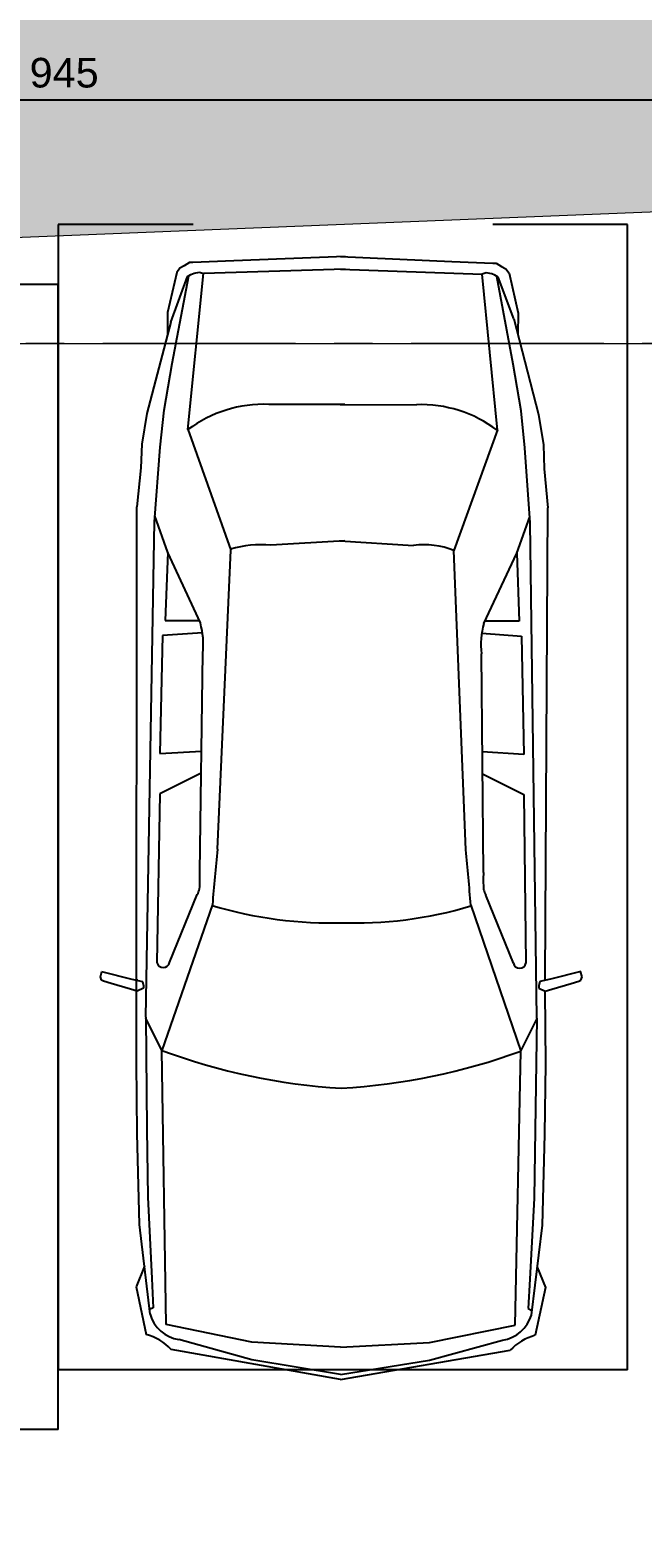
# Model space of a CAD drawing. Header units: centimetres. Extents: x 60496 to 66049, y -55119 to -48212.
# Drawn here: x 65181 to 65439, y -54590 to -53965 of the extents above; entities that cross this region are included whole.
import ezdxf

# ---------------------------------------------------------------- set-up
doc = ezdxf.new("R2010")
doc.units = ezdxf.units.CM
doc.header["$LTSCALE"] = 50
doc.header["$MEASUREMENT"] = 0
doc.linetypes.add('AXES', pattern=[2, 1.25, -0.25, 0.25, -0.25])
doc.layers.get('0').update_dxf_attribs({"color": 8})
for name, color, linetype in [('AXES', 10, 'AXES'), ('COTE 50ème', 1, 'Continuous'), ('FINI', 251, 'Continuous')]:
    doc.layers.add(name, color=color, linetype=linetype)
for name, color, linetype, lineweight in [('BETON HACHURE', 253, 'Continuous', 13), ('EXISTANT COUPE', 251, 'Continuous', 40), ('MACONNERIE COUPE', 7, 'Continuous', 30)]:
    doc.layers.add(name, color=color, linetype=linetype, lineweight=lineweight)
doc.layers.add('New_2D Drafting - General_Pen_No__4', color=252, linetype='Continuous', lineweight=13, true_color=0x696969)
doc.styles.add('RS_TXT_100', font='arial.ttf', dxfattribs={"height": 25})
doc.styles.add('RS_TXT_50', font='arial.ttf', dxfattribs={"height": 12.5})
doc.dimstyles.new('RS_100CM_LINEAIRE', dxfattribs={"dimscale": 10, "dimtxt": 25, "dimasz": 1.5, "dimexe": 1, "dimexo": 2.5, "dimgap": 1, "dimtad": 1, "dimdec": 1, "dimrnd": 0.5, "dimdsep": 46, "dimtxsty": 'RS_TXT_100', "dimblk1": 'ARCHTICK', "dimblk2": 'ARCHTICK', "dimsah": 1, "dimcen": 2.5, "dimdle": 1, "dimclrt": 4, "dimadec": 0, "dimazin": 2, "dimtfac": 1, "dimtdec": 1, "dimtix": 1, "dimtmove": 2, "dimatfit": 3, "dimfxl": 1, "dimtolj": 1, "dimtzin": 0, "dimarcsym": 0})
doc.dimstyles.new('RS_50CM_LINEAIRE', dxfattribs={"dimscale": 5, "dimtxt": 12.5, "dimasz": 1.5, "dimexe": 1, "dimexo": 2.5, "dimgap": 1, "dimtad": 1, "dimdec": 1, "dimrnd": 0.5, "dimdsep": 46, "dimtxsty": 'RS_TXT_50', "dimblk1": 'ARCHTICK', "dimblk2": 'ARCHTICK', "dimsah": 1, "dimcen": 2.5, "dimdle": 1, "dimclrt": 4, "dimadec": 0, "dimazin": 2, "dimtfac": 1, "dimtdec": 1, "dimtix": 1, "dimtmove": 2, "dimatfit": 3, "dimfxl": 1, "dimtolj": 1, "dimtzin": 0, "dimarcsym": 0})

# ---------------------------------------------------------------- blocks, each defined once
blk = doc.blocks.new('_ArchTick')
at = {"color": 0, "linetype": 'ByBlock', "const_width": 0.15}
blk.add_lwpolyline([(-0.5, -0.5), (0.5, 0.5)], dxfattribs=at)
blk = doc.blocks.new('*D151')
at = {"layer": 'AXES', "color": 0, "linetype": 'Continuous', "lineweight": -2, "ltscale": 0.5, "transparency": 16777216}
for p, q in [((75343.39486977382, -45139.73147724155), (75343.39486977382, -44444.73150440456)), ((74583.44951201958, -44454.73150440456), (75353.39486977382, -44454.73150440456)), ((74583.44951201958, -45129.73147724155), (75353.39486977382, -45129.73147724155))]:
    blk.add_line(p, q, dxfattribs=at)
at = {"layer": 'Defpoints', "color": 0, "linetype": 'Continuous', "ltscale": 0.5, "transparency": 16777216}
for p in [(74558.44951201958, -44454.73150440456), (75343.39486977382, -44454.73150440456), (74558.44951201958, -45129.73147724155)]:
    blk.add_point(p, dxfattribs=at)
at = {"layer": 'AXES', "color": 0, "linetype": 'Continuous', "lineweight": -2, "ltscale": 0.5, "transparency": 16777216, "xscale": 15, "yscale": 15, "zscale": 15}
for p, rotation in [((75343.39486977382, -44454.73150440456), 90), ((75343.39486977382, -45129.73147724155), 270)]:
    blk.add_blockref('_ArchTick', p, dxfattribs=dict(at, rotation=rotation))
at = {"layer": 'AXES', "color": 4, "linetype": 'Continuous', "lineweight": 5, "ltscale": 0.5, "transparency": 16777216, "insert": (75320.6305450808, -44792.23149082305), "char_height": 25, "attachment_point": 5, "rotation": 90, "style": 'RS_TXT_100'}
blk.add_mtext('\\A1;675', dxfattribs=at)
blk = doc.blocks.new('*D979')
at = {"layer": 'COTE 50ème', "color": 0, "lineweight": -2, "ltscale": 0.5, "transparency": 16777216}
for p, q in [((64717.95453184991, -53994.51134071965), (65672.87113614069, -53994.51134071965)), ((64722.95453184991, -54059.86232274522), (64722.95453184991, -53989.51134071965)), ((65667.87113614069, -54084.8623173808), (65667.87113614069, -53989.51134071965))]:
    blk.add_line(p, q, dxfattribs=at)
at = {"layer": 'Defpoints', "color": 0, "ltscale": 0.5, "transparency": 16777216}
for p in [(65667.87113614069, -53994.51134071965), (64722.95453184991, -54072.36232274522), (65667.87113614069, -54097.3623173808)]:
    blk.add_point(p, dxfattribs=at)
at = {"layer": 'COTE 50ème', "color": 0, "lineweight": -2, "ltscale": 0.5, "transparency": 16777216, "xscale": 7.5, "yscale": 7.5, "zscale": 7.5, "rotation": 180}
blk.add_blockref('_ArchTick', (64722.95453184991, -53994.51134071965), dxfattribs=at)
at = {"layer": 'COTE 50ème', "color": 0, "lineweight": -2, "ltscale": 0.5, "transparency": 16777216, "xscale": 7.5, "yscale": 7.5, "zscale": 7.5}
blk.add_blockref('_ArchTick', (65667.87113614069, -53994.51134071965), dxfattribs=at)
at = {"layer": 'COTE 50ème', "color": 4, "ltscale": 0.5, "transparency": 16777216, "insert": (65195.4128339953, -53983.12917837313), "char_height": 12.5, "attachment_point": 5, "style": 'RS_TXT_50'}
blk.add_mtext('\\A1;945', dxfattribs=at)
blk = doc.blocks.new('*D925')
at = {"layer": 'COTE 50ème', "color": 0, "lineweight": -2, "ltscale": 0.5, "transparency": 16777216}
for p, q in [((60878.65929240394, -54276.36754719869), (60871.88937420589, -54348.84266303948)), ((65690.38200573057, -54793.91746539495), (60867.37607300158, -54343.39930816962)), ((65691.70856905877, -54725.95565075847), (65684.93865086071, -54798.43076659926))]:
    blk.add_line(p, q, dxfattribs=at)
at = {"layer": 'Defpoints', "color": 0, "ltscale": 0.5, "transparency": 16777216}
for p in [(60879.82185948587, -54263.92172710598), (60872.35440103866, -54343.86433500239), (65692.87113614069, -54713.50983066576)]:
    blk.add_point(p, dxfattribs=at)
at = {"layer": 'COTE 50ème', "color": 0, "lineweight": -2, "ltscale": 0.5, "transparency": 16777216, "xscale": 7.5, "yscale": 7.5, "zscale": 7.5}
for p, rotation in [((60872.35440103866, -54343.86433500239), 174.6634725925406), ((65685.4036776935, -54793.45243856218), 354.6634725925406)]:
    blk.add_blockref('_ArchTick', p, dxfattribs=dict(at, rotation=rotation))
at = {"layer": 'COTE 50ème', "color": 4, "ltscale": 0.5, "transparency": 16777216, "insert": (63279.93803805722, -54557.32131437314), "char_height": 12.5, "attachment_point": 5, "rotation": 354.6634725925406, "style": 'RS_TXT_50'}
blk.add_mtext('\\A1;4834', dxfattribs=at)
blk = doc.blocks.new('A$Ce9568e5d')
at = {"layer": 'AXES', "lineweight": 5, "ltscale": 1.3}
blk.add_line((3195.000211652863, -3234.999999999942), (-1984.999788347151, -3234.999999999942), dxfattribs=at)
at = {"layer": 'AXES', "linetype": 'Continuous', "lineweight": 5, "ltscale": 0.5}
dim = blk.add_linear_dim(base=(3179.945569407108, -2560.000027162954), p1=(2395.000211652863, -3234.999999999942), p2=(2395.000211652863, -2560.000027162954), angle=270, dimstyle='RS_100CM_LINEAIRE', dxfattribs=at)
dim.commit()
dim.dimension.update_dxf_attribs({"geometry": '*D151', "text_midpoint": (3157.181244714084, -2897.500013581441), "insert": (-72163.44930036672, 41894.73147724161)})

msp = doc.modelspace()

# ---------------------------------------------------------------- hatches: boundary and pattern name
at = {"layer": 'BETON HACHURE', "transparency": 33554585}
h = msp.add_hatch(dxfattribs=at)
h.set_pattern_fill('ANSI37', color=256, scale=50, angle=270, style=0)
h.set_pattern_definition([(315, (-1160.485528566322, 19655.39304804563), (4.419417382415923, 4.419417382415921), []), (45, (-1160.485528566322, 19655.39304804563), (-4.41941738241592, 4.419417382415923), [])])
h.paths.add_polyline_path([(62772.95432019554, -51847.21800907419), (62797.95432019554, -51847.21800907419), (62797.95432019554, -52172.21800907419), (62772.95432019554, -52172.21800907417)], flags=0)
h.paths.add_polyline_path([(62772.95432019554, -51847.21800907419), (62797.95432019554, -51847.21800907419), (62797.95432019554, -52172.21800907419), (62772.95432019554, -52172.21800907417)], flags=0)
h.paths.add_polyline_path([(64952.95432019551, -51987.36232274516), (64952.95432019551, -52037.36231738077), (65032.95432019551, -52037.36231738077), (65032.95432019551, -51987.36232274516)], flags=0)
h.paths.add_polyline_path([(64572.95225443787, -51987.36232274525), (64572.95225443787, -52037.36231738086), (64652.95225443787, -52037.36231738086), (64652.95225443787, -51987.36232274525)], flags=0)
edge = h.paths.add_edge_path(flags=0)
edge.add_arc((64612.9522544379, -50672.36229558228), 40, 0, 360)
edge = h.paths.add_edge_path(flags=0)
edge.add_arc((64612.95225443787, -49997.36232274529), 40, 0, 360)
edge = h.paths.add_edge_path(flags=0)
edge.add_arc((64612.95225443786, -51272.3623323497), 40, 0, 360)
h.paths.add_polyline_path([(65692.87113614069, -49527.22052557723), (61269.11017409691, -49527.21800907417), (60879.82185948436, -54263.92172710598), (65445.45432019557, -54713.50983066576), (65692.87113614069, -54713.50983066575)])
edge = h.paths.add_edge_path(flags=0)
edge.add_arc((64612.95225443786, -51272.3623323497), 40, 0, 360)
h.paths.add_polyline_path([(63397.95432019554, -49552.21800907419), (63397.95432019554, -49972.36232274529), (63422.95432019554, -49972.36232274529), (63422.95432019554, -49552.21800907419), (64992.96098447277, -49552.21800907419), (64992.94765591834, -51312.3623323497), (65032.95432019557, -51312.3623323497), (65032.95432019557, -49552.21800907419), (65667.87113613918, -49552.2205255772), (65667.87113613918, -53452.21801443858), (65032.95432019554, -53452.21801443858), (65032.95432019551, -52057.36232274522), (64992.95432019551, -52057.36232274522), (64992.95432019557, -53477.21801443858), (65667.87113614069, -53477.21801443858), (65667.87113614069, -54685.93448648408), (65459.17891711568, -54688.50983066576), (64660.4545318484, -54610.07239253733), (64660.4545318484, -54122.36232274522), (64635.4545318484, -54122.36232274522), (64635.4545318484, -54607.61730791818), (63330.45451773574, -54479.46188941262), (63330.45451773574, -54122.36232274525), (63305.45451773574, -54122.36232274525), (63305.45451773574, -54477.00680479346), (62117.9545318484, -54360.39028676845), (62117.9545318484, -54122.36232274525), (62067.95432019555, -54122.36232274525), (62067.95432019555, -54355.4800967451), (60906.75330816861, -54241.44622697061), (61082.14403878348, -52107.36232274523), (61287.9545318484, -52107.36232274523), (61287.9545318484, -52057.36232274523), (61086.25332281998, -52057.36232274523), (61088.10249665588, -52037.36231738086), (61287.95432019554, -52037.36231738087), (61287.95432019554, -51987.36231738089), (61092.00629798793, -51987.36231738087), (61148.71429871654, -51297.36231738086), (61287.95432019554, -51297.36231738086), (61287.95432019554, -51247.36231738086), (61152.82356036329, -51247.36231738086), (61198.02558271807, -50697.36228061344), (61287.95432019554, -50697.36228061344), (61287.95432019554, -50647.36228061344), (61202.13485720289, -50647.36228061344), (61292.13984583213, -49552.21800907419), (62070.45432019554, -49552.21800907419), (62070.45432019554, -49972.36231738084), (62095.45432019554, -49972.36231738084), (62095.45432019554, -49552.21800907417)], flags=16)
h.paths.add_polyline_path([(64572.95225443786, -51232.3623323497), (64572.95225443786, -51312.3623323497), (64652.95225443786, -51312.3623323497), (64652.95225443786, -51232.36233234969)], flags=0)
at = {"layer": 'New_2D Drafting - General_Pen_No__4', "linetype": 'Continuous', "lineweight": 0, "true_color": 0xc7c8ca, "transparency": 33554546}
h = msp.add_hatch(color=9, dxfattribs=at)
edge = h.paths.add_edge_path()
edge.add_line((64367.95453184842, -51124.86232486529), (64367.9545318484, -50634.86230916377))
edge.add_arc((63907.9545318484, -50634.86230916379), 460, 1.812528970472983e-12, 90)
edge.add_line((63907.9545318484, -50174.86230916379), (62122.9545318484, -50174.86230916379))
edge.add_arc((62122.9545318484, -50634.86230916379), 460, 90, 180)
edge.add_line((61662.9545318484, -50634.86230916379), (61662.9545318484, -53323.5427149848))
edge.add_arc((62122.95453184839, -53323.5427149848), 459.9999999999927, 180, 266.9195392647234)
edge.add_line((62098.23492103581, -53782.8780400375), (64199.35640634838, -53895.95208976563))
edge.add_line((64199.35640634838, -53895.95208976563), (64906.09520128202, -53933.9859770024))
edge.add_arc((64899.76078504779, -54067.75852246494), 133.9224355683385, 4.0359442026216925, 87.28894730898242, ccw=False)
edge.add_line((65033.35110537827, -54058.33275657803), (65587.47435095662, -54035.81042810474))
edge.add_arc((64922.40567935543, -54349.92616601442), 735.5168487178961, 25.28163388761817, 89.9874877378931)
edge.add_line((64922.56630164909, -53614.40933483488), (64699.1461323168, -53602.38574480721))
edge.add_arc((64717.95453184842, -53252.89147574538), 350.0000000000014, 180.0000000000012, 266.91953926467477, ccw=False)
edge.add_line((64367.95453184842, -53252.89147574539), (64367.95453184842, -52144.8623248653))
edge.add_arc((64717.95453184842, -52144.8623248653), 350, 90, 180, ccw=False)
edge.add_line((64717.95453184842, -51794.8623248653), (64722.95431625476, -51794.8623248653))
edge.add_arc((64722.95431625476, -52144.86232486529), 349.9999999999927, 6.150640177011724, 89.9999999999988, ccw=False)
edge.add_line((65070.93958870316, -52107.36232274522), (65667.8711431623, -52107.36232807994))
edge.add_line((65667.8711431623, -52107.36232807994), (65667.87112911606, -49527.22038916923))
edge.add_line((65667.87112911606, -49527.22038916923), (65072.95430390976, -49527.22039164184))
edge.add_line((65072.95430390976, -49527.22039164184), (65072.95431625476, -51124.86232216083))
edge.add_arc((64722.95431625476, -51124.86232486527), 350, -90, 4.4272348986851284e-07, ccw=False)
edge.add_line((64722.95431625476, -51474.86232486527), (64717.9545318484, -51474.86232486527))
edge.add_arc((64717.95453184841, -51124.86232486528), 349.9999999999927, 180.0000000000012, 269.9999999999988, ccw=False)
edge = h.paths.add_edge_path(flags=16)
edge.add_arc((63697.9545318484, -53197.99910920278), 350, -93.08046073527032, 0, ccw=False)
edge.add_line((63679.14613231712, -53547.49337826463), (62314.14613231712, -53474.0344759796))
edge.add_arc((62332.95453184839, -53124.54020691776), 349.9999999999976, 180.0000000000012, 266.9195392647308, ccw=False)
edge.add_line((61982.9545318484, -53124.54020691777), (61982.9545318484, -50844.86230916379))
edge.add_arc((62332.9545318484, -50844.86230916379), 350, 90, 180, ccw=False)
edge.add_line((62332.9545318484, -50494.86230916379), (63697.9545318484, -50494.86230916379))
edge.add_arc((63697.9545318484, -50844.86230916379), 350, 0, 90, ccw=False)
edge.add_line((64047.9545318484, -50844.86230916379), (64047.9545318484, -53197.99910920278))

# ---------------------------------------------------------------- linework, layer by layer
at = {"layer": 'EXISTANT COUPE', "lineweight": 5}
msp.add_lwpolyline([(61662.9545318484, -50634.86230916379), (61662.9545318484, -53323.5427149848, 0.3985526464150619), (62098.23492103581, -53782.8780400375), (64199.35640634838, -53895.95208976563), (64906.09520128202, -53933.9859770024, -0.380129029932193), (65033.35110537827, -54058.33275657803), (65587.47435095662, -54035.81042810474, 0.2900814467047665), (64922.56630164909, -53614.40933483488), (64699.1461323168, -53602.38574480721, -0.3985526464148174), (64367.95453184842, -53252.89147574539), (64367.95453184842, -52144.8623248653, -0.4142135623730951), (64717.95453184842, -51794.8623248653), (64722.95431625476, -51794.8623248653, -0.3831100803969072), (65070.93958870316, -52107.36232274522), (65627.87113389964, -52107.36232807994), (65627.8711198534, -49527.22038916923)], format="xyb", dxfattribs=at)
at = {"layer": 'FINI'}
for p, q in [((65249.79642544093, -54047.07159234138), (65192.95432019563, -54047.07159234138)), ((65192.95432019563, -54047.07159234138), (65192.95432019558, -54530.22948692655)), ((65432.95432019558, -54047.07159234141), (65376.11221495028, -54047.07159234141)), ((65432.95432019554, -54530.22948692655), (65432.95432019558, -54047.07159234141)), ((65248.31475754353, -54063.12582243118), (65246.04364597243, -54064.52231520097)), ((65249.68621394718, -54063.11089901527), (65248.31475754353, -54063.12582243118)), ((65266.9675856531, -54062.47665481863), (65249.68621394718, -54063.11089901527)), ((65313.9344917924, -54060.65691354196), (65266.9675856531, -54062.47665481863)), ((65311.97431074511, -54060.65285703432), (65358.93344734055, -54062.66697408771)), ((65358.93344734055, -54062.66697408771), (65376.21188185725, -54063.37273826948)), ((65376.21188185725, -54063.37273826948), (65377.5834288483, -54063.39333820913)), ((65377.5834288483, -54063.39333820913), (65379.8485765767, -54064.79921856619)), ((65242.87320882399, -54067.30004944938), (65238.94223465027, -54084.26082037287)), ((65240.35846027915, -54088.36076024207), (65247.46484652208, -54069.0791332307)), ((65241.00436518309, -54105.72899442844), (65247.98857313787, -54068.72169165421)), ((65244.2247679127, -54065.45629774948), (65242.87320882399, -54067.30004944938)), ((65246.04364597243, -54064.52231520097), (65244.2247679127, -54065.45629774948)), ((65247.46484652208, -54069.0791332307), (65248.82651890058, -54068.14979601349)), ((65247.5120525595, -54133.52620884753), (65254.22669774071, -54067.75442812601)), ((65248.82651890058, -54068.14979601349), (65250.19316516479, -54067.67766586636)), ((65250.19316516479, -54067.67766586636), (65252.47406043555, -54067.19591545447)), ((65252.47406043555, -54067.19591545447), (65254.22669774071, -54067.75442812601)), ((65313.92353285439, -54065.95247916924), (65254.22669774071, -54067.75442812601)), ((65311.96335180705, -54065.94842266155), (65371.6522175272, -54067.99743502756)), ((65373.40715144506, -54067.44618111898), (65371.6522175272, -54067.99743502756)), ((65378.09474725462, -54133.7964439386), (65371.6522175272, -54067.99743502756)), ((65375.68619772079, -54067.93736812755), (65373.40715144506, -54067.44618111898)), ((65377.05087818293, -54068.41515063407), (65375.68619772079, -54067.93736812755)), ((65378.4085280154, -54069.35011536794), (65377.05087818293, -54068.41515063407)), ((65384.71742824692, -54106.0264022341), (65377.88627441425, -54068.99045920707)), ((65385.00549750228, -54086.82539334852), (65378.4085280154, -54069.35011536794)), ((65379.8485765767, -54064.79921856619), (65381.66357375751, -54065.74072125828)), ((65381.66357375751, -54065.74072125828), (65383.00765463288, -54067.59005146543)), ((65383.00765463288, -54067.59005146543), (65386.86839595769, -54084.56694699833)), ((65192.95432019561, -54072.36232274528), (65136.11221495031, -54072.36232274528)), ((65192.95432019557, -54555.52021733041), (65192.95432019561, -54072.36232274528)), ((65240.35846027915, -54088.36076024207), (65230.2602224654, -54126.87858689061)), ((65238.94223465027, -54084.26082037287), (65239.04123964807, -54093.38504923575)), ((65385.00549750228, -54086.82539334852), (65395.37377892662, -54127.22028206754)), ((65386.86839595769, -54084.56694699833), (65386.7336144913, -54093.5581477402)), ((65237.56028045539, -54125.42770428755), (65241.00436518309, -54105.72899442844)), ((65388.07978815769, -54125.73919772828), (65384.71742824692, -54106.0264022341)), ((65235.90041820715, -54140.99198244201), (65237.56028045539, -54125.42770428755)), ((65313.80539074315, -54123.04097639397), (65281.69404275986, -54122.9745233845)), ((65311.84520969584, -54123.0369198863), (65343.95672213427, -54123.10337323608)), ((65389.67521765339, -54141.31021256454), (65388.07978815769, -54125.73919772828)), ((65230.2602224654, -54126.87858689061), (65228.11330596088, -54139.70492612279)), ((65395.37377892662, -54127.22028206754), (65397.46758983564, -54140.05539729688)), ((65247.52632189513, -54133.3857902631), (65265.65436586236, -54184.4691563221)), ((65378.08089440933, -54133.65596715658), (65359.74174191078, -54184.663865971)), ((65228.11330596088, -54139.70492612279), (65227.76537123558, -54149.7681259673)), ((65233.49991692857, -54172.56779699962), (65235.90041820715, -54140.99198244201)), ((65391.94500943716, -54172.89569208637), (65389.67521765339, -54141.31021256454)), ((65397.46758983564, -54140.05539729688), (65397.77403587791, -54150.11995135332)), ((65227.76537123558, -54149.7681259673), (65226.11545746763, -54166.24681826337)), ((65397.77403587791, -54150.11995135332), (65399.35573196136, -54166.60533132259)), ((65225.91980609437, -54400.8150627006), (65226.11545746763, -54166.24681826337)), ((65239.13158987377, -54185.47503069212), (65233.69026325835, -54170.06401277531)), ((65398.20126627089, -54365.49972095882), (65399.35573196136, -54166.60533132259)), ((65229.82590835856, -54381.56825642157), (65233.49991692857, -54172.56779699962)), ((65386.26012751815, -54185.77950667083), (65391.76502350083, -54170.39108352643)), ((65394.75412034892, -54381.90956803632), (65391.94500943716, -54172.89569208637)), ((65313.70213750064, -54180.56400594849), (65282.63186211632, -54182.3827659871)), ((65311.71038036038, -54180.55988409548), (65342.77302642084, -54182.5072254574)), ((65239.13158987377, -54185.47503069212), (65238.01155810026, -54214.11526595047)), ((65252.860789611, -54215.2067578538), (65239.13158987377, -54185.47503069212)), ((65260.08900540751, -54310.69631801435), (65265.65436586236, -54184.4691563221)), ((65364.78461391688, -54310.91298092948), (65359.74174191078, -54184.663865971)), ((65372.40798892247, -54215.45415547697), (65386.26012751815, -54185.77950667083)), ((65386.26012751815, -54185.77950667083), (65387.26161114076, -54214.42380339946)), ((65238.01155810026, -54214.11526595047), (65252.24478522493, -54214.14472098229)), ((65253.71471309048, -54219.31441503295), (65236.93746463867, -54220.47794524889)), ((65371.53710597593, -54219.55824572674), (65388.30936062417, -54220.79120266938)), ((65387.26161114076, -54214.42380339946), (65372.90282855293, -54214.39408853615)), ((65236.93746463867, -54220.47794524889), (65235.77352683435, -54270.33440299964)), ((65388.30936062417, -54220.79120266938), (65389.26693788973, -54270.65205080135)), ((65252.64345260784, -54320.22809844825), (65253.89536794843, -54227.93870339662)), ((65372.19065191934, -54320.47549607142), (65371.32072327977, -54228.1817099578)), ((65235.77352683435, -54270.33440299964), (65253.33378257105, -54269.33797367144)), ((65389.26693788973, -54270.65205080135), (65371.71095667608, -54269.58294997938)), ((65253.2078970163, -54278.61807561491), (65235.73840173773, -54287.30751241589)), ((65371.79843179884, -54278.86349346323), (65389.23181279314, -54287.62516021761)), ((65235.73840173773, -54287.30751241589), (65234.53055756378, -54358.38035640522)), ((65389.23181279314, -54287.62516021761), (65390.14564814416, -54358.70239492855)), ((65239.83467379431, -54358.39133303837), (65251.56293699369, -54329.77337995579)), ((65384.84153191367, -54358.69141829546), (65373.23181583011, -54330.02516830058)), ((65257.91902931442, -54334.02991153841), (65236.57523618714, -54395.51356748844)), ((65366.85799616488, -54334.25535589532), (65387.9471321726, -54395.82682490893)), ((65210.68006510602, -54364.45606131683), (65211.26942949352, -54362.20306529064)), ((65211.16197963199, -54362.17500089615), (65223.92845893241, -54365.51440442659)), ((65413.29481338066, -54362.17500089615), (65400.52833408021, -54365.51440442659)), ((65413.7767279066, -54364.45606131683), (65413.18736351912, -54362.20306529064)), ((65211.12234842133, -54365.83232785988), (65210.68006510602, -54364.45606131683)), ((65212.03162351326, -54366.29948375202), (65211.12234842133, -54365.83232785988)), ((65215.22195865729, -54367.24871862674), (65212.03162351326, -54366.29948375202)), ((65223.42648230938, -54369.62396420614), (65215.22195865729, -54367.24871862674)), ((65226.15977519218, -54370.56822449964), (65223.42648230938, -54369.62396420614)), ((65223.92845893241, -54365.51440442659), (65228.4902501539, -54366.47823380621)), ((65228.91777517495, -54369.22644977868), (65226.15977519218, -54370.56822449964)), ((65226.25032261628, -54366.00495067096), (65226.25552674175, -54365.49972095882)), ((65228.4902501539, -54366.47823380621), (65228.92772401043, -54368.31203599073)), ((65228.92772401043, -54368.31203599073), (65228.91777517495, -54369.22644977868)), ((65395.96654285875, -54366.47823380621), (65395.52906900222, -54368.31203599073)), ((65395.52906900222, -54368.31203599073), (65395.53901783768, -54369.22644977868)), ((65395.53901783768, -54369.22644977868), (65398.29701782044, -54370.56822449964)), ((65400.52833408021, -54365.51440442659), (65395.96654285875, -54366.47823380621)), ((65398.20647039636, -54366.00495067096), (65398.20126627089, -54365.49972095882)), ((65398.29701782044, -54370.56822449964), (65401.03031070327, -54369.62396420614)), ((65401.03031070327, -54369.62396420614), (65409.23483435536, -54367.24871862674)), ((65409.23483435536, -54367.24871862674), (65412.42516949936, -54366.29948375202)), ((65412.42516949936, -54366.29948375202), (65413.33444459131, -54365.83232785988)), ((65413.33444459131, -54365.83232785988), (65413.7767279066, -54364.45606131683)), ((65398.58052867476, -54401.17237640283), (65398.25508037393, -54370.56846662363)), ((65229.82590835856, -54381.56825642157), (65230.33744898865, -54428.65893423598)), ((65236.57523618714, -54395.51356748844), (65229.83008531075, -54381.95275854281)), ((65387.9471321726, -54395.82682490893), (65394.74834688217, -54382.29447665456)), ((65394.75412034892, -54381.90956803632), (65394.04784525477, -54428.99772563513)), ((65238.45762457336, -54511.14778007401), (65236.57523618714, -54395.51356748844)), ((65226.24264886384, -54430.53220282233), (65225.91980609437, -54400.8150627006)), ((65385.58616221776, -54511.45225605273), (65387.9471321726, -54395.82682490893)), ((65398.13469223777, -54430.88792577706), (65398.58052867476, -54401.17237640283)), ((65227.11688283898, -54468.93130166508), (65226.24264886384, -54430.53220282233)), ((65230.33744898865, -54428.65893423598), (65230.65017846835, -54457.46165987503)), ((65394.04784525477, -54428.99772563513), (65393.61574258443, -54457.79890987711)), ((65397.10153632422, -54469.28307736109), (65398.13469223777, -54430.88792577706)), ((65230.65017846835, -54457.46165987503), (65232.39422146123, -54491.73594693755)), ((65393.61574258443, -54457.79890987711), (65391.72985690547, -54492.06568496334)), ((65231.64379772505, -54506.8333984497), (65227.11688283898, -54468.93130166508)), ((65392.41795192519, -54507.16611342618), (65397.10153632422, -54469.28307736109)), ((65229.22666084755, -54486.5956500165), (65225.76080730297, -54495.2090845459)), ((65394.91872406131, -54486.93868912177), (65398.34883930013, -54495.56624781821)), ((65225.76080730297, -54495.2090845459), (65229.96229087413, -54515.37324802353)), ((65232.39422146123, -54491.73594693755), (65232.9855724341, -54504.07523294774)), ((65391.72985690547, -54492.06568496334), (65391.08760446205, -54504.40241808604)), ((65398.34883930013, -54495.56624781821), (65394.06393439051, -54515.71284909153)), ((65232.9855724341, -54504.07523294774), (65231.41101040757, -54504.8840743624)), ((65391.08760446205, -54504.40241808604), (65392.65880529357, -54505.2177695173)), ((65274.51031292637, -54518.64805367743), (65238.45762457336, -54511.14778007401)), ((65349.50290393227, -54518.80324751616), (65385.58616221776, -54511.45225605273)), ((65274.49494590904, -54526.07368639551), (65243.74856897793, -54517.52363153585)), ((65312.00241430308, -54520.75241718563), (65274.51031292637, -54518.64805367743)), ((65312.00241430308, -54520.75241718563), (65349.50290393227, -54518.80324751616)), ((65349.48753691494, -54526.22888023421), (65380.26887416135, -54517.80615424828)), ((65311.97431090035, -54534.3330254122), (65240.55735082849, -54521.76040502876)), ((65311.97865801565, -54532.23190348459), (65274.49494590904, -54526.07368639551)), ((65311.97431090035, -54534.3330254122), (65383.44252942287, -54522.05609956422)), ((65311.97865801565, -54532.23190348459), (65349.48753691494, -54526.22888023421)), ((65432.95432019554, -54530.22948692655), (65192.95432019558, -54530.22948692655)), ((65192.95432019557, -54555.52021733041), (64952.95432019561, -54555.52021733041))]:
    msp.add_line(p, q, dxfattribs=at)
for centre, major_axis, ratio, start_param, end_param in [((65279.61872716356, -54176.30107663685), (-0.573875820397107, 53.36400880104318), 0.9999997916428742, -0.04964962506442205, 0.6326275099738385), ((65345.81114257482, -54176.43805890274), (-0.4835847966212948, 53.36490342185672), 0.9999997997666519, -0.6565815974824281, 0.02569556315918931), ((65278.2844221894, -54226.3103752613), (-0.7773960235429879, -44.13548114159644), 0.9999998392120582, 3.0605595171654, 3.452837564561171), ((65346.93845295889, -54226.45245173093), (-1.249178358204541, -44.24440136447019), 0.8567501148383436, 2.830192993852996, 3.284587045797759), ((65219.18084498384, -54224.3513820442), (-0.8336229136214324, 34.88928788689552), 0.9999997294640394, 4.585522758158135, 4.953624326468141), ((65406.04979644655, -54224.7380990455), (-0.8247985878779102, -34.88949813080591), 0.9999997178273563, 4.466761831813294, 4.834863404109098), ((66348.29495500866, -54423.66491492421), (-1069.033398334422, 232.6408420385274), 0.9999998469145477, 0.1108355544404285, 0.1322560406787221), ((64276.12042008644, -54419.37664169286), (-48.27950128524625, 1092.988611700433), 0.9999996430574644, -1.53705747502554, -1.515637476254689), ((65172.52594405858, -54322.71436882488), (-0.7731325571895472, -80.15235866916528), 0.9999994172118457, 1.522287593099759, 1.611464690883659), ((65452.29718383326, -54323.29334298859), (-2.064688158155603, -80.12944690091769), 0.9999999727990828, 4.702988405898942, 4.792165553268561), ((65240.88027878499, -54323.99388317685), (-10.66400374672525, 5.8140931949869), 0.9999996642997745, 3.144816528846667, 3.358791092633245), ((65383.93830326071, -54324.28993540921), (-1.354919069727106, 12.07016588143207), 0.99999979156302, 1.73682933855045, 1.950803799714838), ((65307.47937807423, -54171.9578032108), (-1.602694582569419, -169.7837150715646), 0.9999997819706363, -0.2873914850705783, 0.04403990660107393), ((65317.96887109906, -54171.97951075106), (-0.7468948181674611, -169.7896363356375), 0.9999998140398924, -0.03434046358851983, 0.2970909181880124), ((65237.18371275681, -54357.85563040906), (-0.877176750127643, 2.558376168203936), 0.9999997291696865, 1.435806510996805, 4.182631912852586), ((65387.49468710668, -54358.1666922993), (-0.877176750127643, 2.558376168203936), 0.9999997291696865, 1.435806510996805, 4.182631912852586), ((65320.41313127519, -54208.98000778118), (-230.3292304702205, 30.20887447541214), 0.8715422857587779, 1.314586907661296, 1.649297263584113), ((65304.88183326172, -54208.94786644928), (-230.4534184808078, -29.25546748758441), 0.8715379766610589, 1.492295685916919, 1.827005124680472), ((65246.01873834858, -54502.75462543563), (-0.3750541759798312, -14.93768918410432), 0.9999997868214285, -1.269218601763529, -0.1274100815982568), ((65378.06001603384, -54503.02787899945), (-0.3800807367844111, 14.93756213439974), 0.9999997806332868, 3.264527170376764, 4.406335823199862), ((65223.93278358082, -54537.35686684679), (-0.278665634137896, -22.79361625476887), 0.9999998050800858, 2.336519742874339, 2.886122254752834), ((65400.00256663741, -54537.72123544835), (-2.550020049136476, 22.6522403606064), 0.9999997601969237, 0.151455907870895, 0.7010584519300536)]:
    msp.add_ellipse(centre, major_axis=major_axis, ratio=ratio, start_param=start_param, end_param=end_param, dxfattribs=at)

# ---------------------------------------------------------------- block references
at = {"layer": 'MACONNERIE COUPE', "lineweight": 5, "ltscale": 0.5}
msp.add_blockref('A$Ce9568e5d', (62617.95432019554, -50862.36231738086), dxfattribs=at)

# ---------------------------------------------------------------- dimensions: what is measured, and where the dimension line sits
at = {"layer": 'COTE 50ème', "ltscale": 0.5}
dim = msp.add_linear_dim(base=(65667.87113614069, -53994.51134071965), p1=(64722.95453184991, -54072.36232274522), p2=(65667.87113614069, -54097.3623173808), dimstyle='RS_50CM_LINEAIRE', dxfattribs=at)
dim.commit()
dim.dimension.update_dxf_attribs({"geometry": '*D979', "text_midpoint": (65195.4128339953, -53983.12917837313)})
dim = msp.add_aligned_dim(p1=(65692.87113614069, -54713.50983066576), p2=(60879.82185948587, -54263.92172710598), distance=80.29061895975083, dimstyle='RS_50CM_LINEAIRE', dxfattribs=at)
dim.commit()
dim.dimension.update_dxf_attribs({"geometry": '*D925', "text_midpoint": (63279.93803805722, -54557.32131437314)})

doc.saveas('drawing.dxf')
